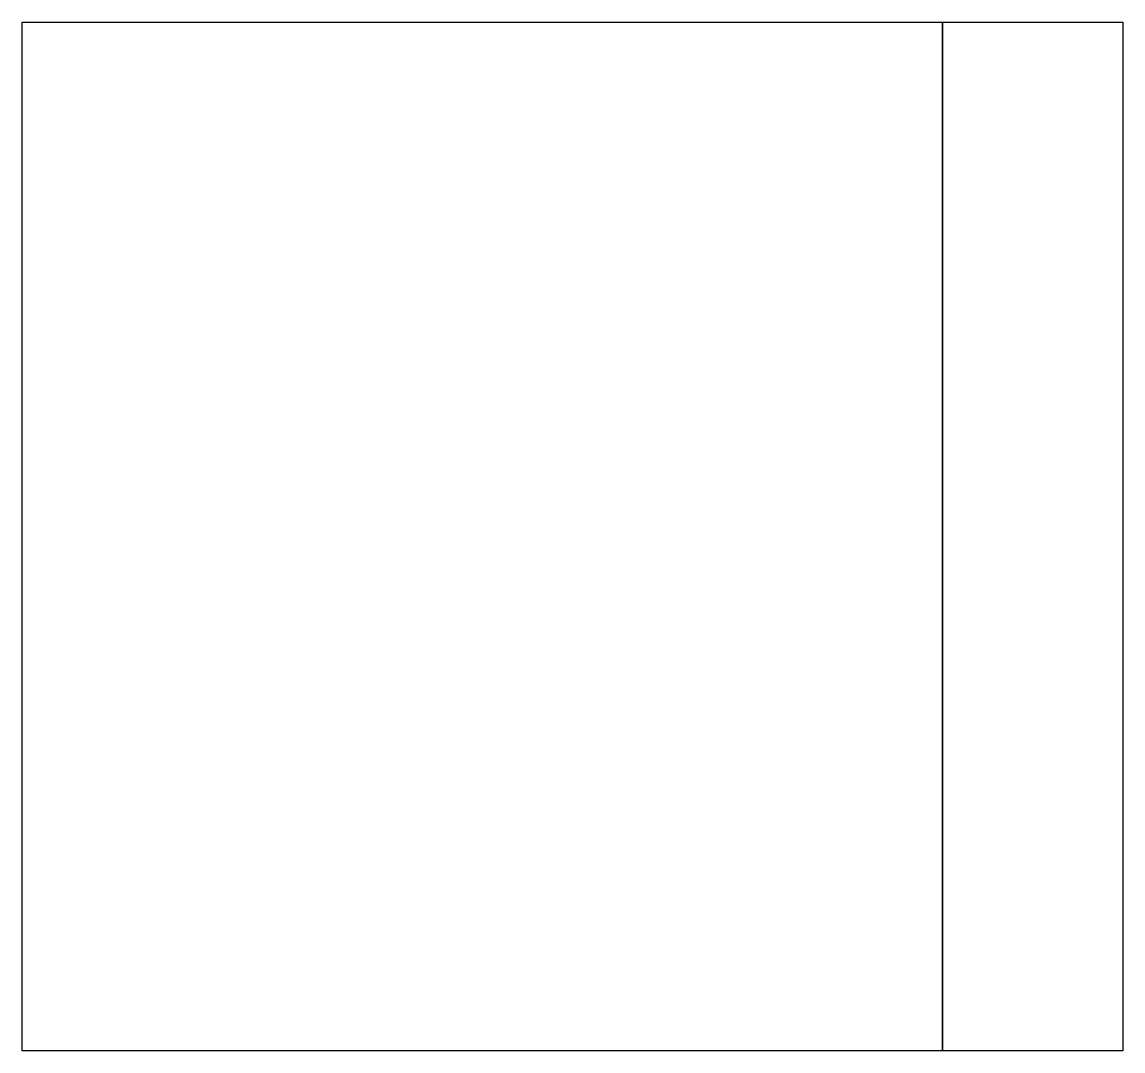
# Model space of a CAD drawing. Header units: metres. Extents: x -1.51 to -0.9, y 1.1 to 1.67.
import ezdxf

# ---------------------------------------------------------------- set-up
doc = ezdxf.new("R2010")
doc.units = ezdxf.units.M
doc.layers.get('0').update_dxf_attribs({"linetype": 'CONTINUOUS'})

msp = doc.modelspace()

# ---------------------------------------------------------------- linework, layer by layer
for points in [[(-1.51, 1.67), (-1, 1.67), (-1, 1.1), (-1.51, 1.1)], [(-0.9, 1.1), (-1, 1.1), (-1, 1.67), (-0.9, 1.67)]]:
    msp.add_lwpolyline(points, close=True)

doc.saveas('drawing.dxf')
